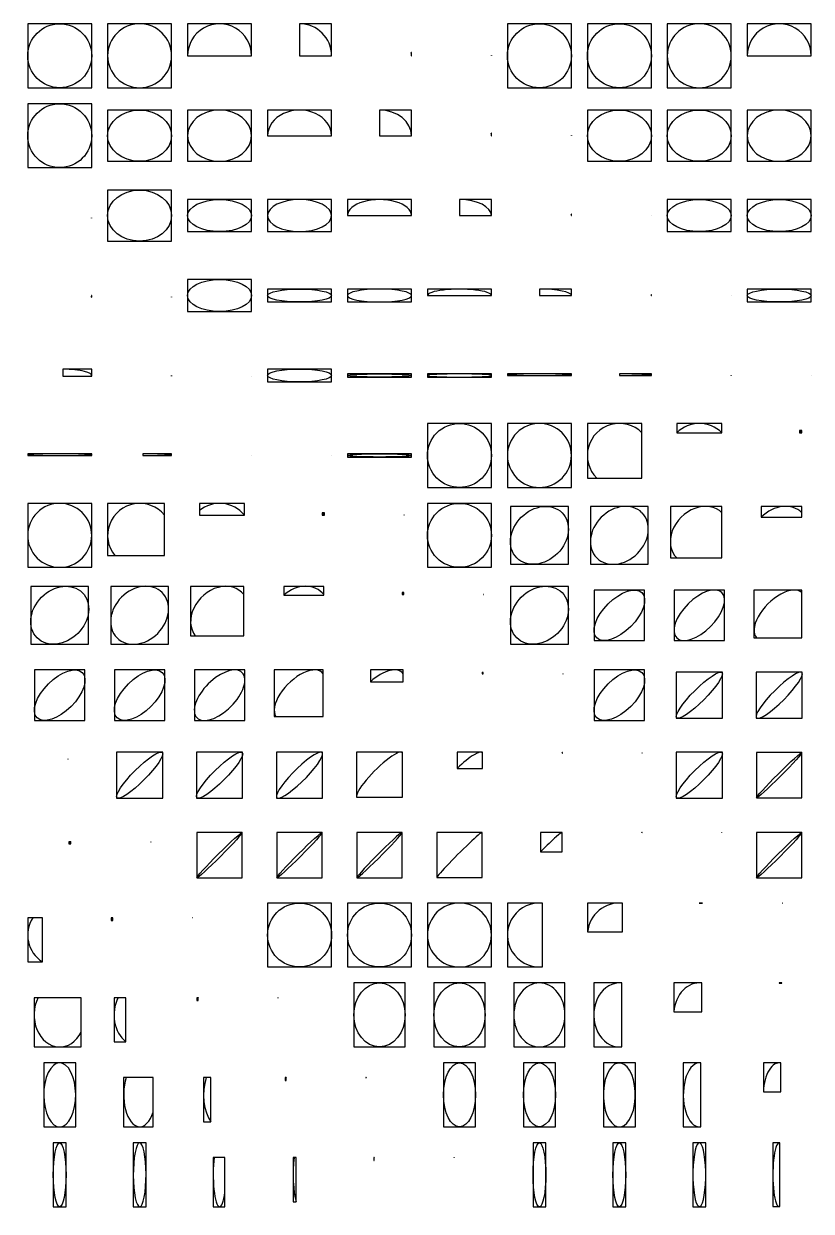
# Model space of a CAD drawing. Header units: millimetres. Extents: x -205 to 204, y -103 to 205.
# Drawn here: x -204.5 to -106, y 55.4 to 204 of the extents above; entities that cross this region are included whole.
import ezdxf

# ---------------------------------------------------------------- set-up
doc = ezdxf.new("R2010")
doc.units = ezdxf.units.MM
doc.layers.get('0').update_dxf_attribs({"lineweight": 25})

msp = doc.modelspace()

# ---------------------------------------------------------------- linework, layer by layer
for p, q in [((-196, 204), (-204, 204)), ((-204, 204), (-204, 196)), ((-196, 196), (-196, 204)), ((-186, 204), (-194, 204)), ((-194, 204), (-194, 196)), ((-186, 196), (-186, 204)), ((-176, 204), (-184, 204)), ((-184, 204), (-184, 200)), ((-176, 200), (-176, 204)), ((-166, 204), (-170, 204)), ((-170, 204), (-170, 200)), ((-166, 200), (-166, 204)), ((-136, 204), (-144, 204)), ((-144, 204), (-144, 196)), ((-136, 196), (-136, 204)), ((-126, 204), (-134, 204)), ((-134, 204), (-134, 196)), ((-126, 196), (-126, 204)), ((-116, 204), (-124, 204)), ((-124, 204), (-124, 196)), ((-116, 196), (-116, 204)), ((-106, 204), (-114, 204)), ((-114, 204), (-114, 200)), ((-106, 200), (-106, 204)), ((-184, 200), (-176, 200)), ((-170, 200), (-166, 200)), ((-156, 200.4), (-156.02, 200.4)), ((-156.02, 200.4), (-156.02, 200)), ((-156.02, 200), (-156, 200)), ((-156, 200), (-156, 200.4)), ((-146, 200), (-146, 200.04)), ((-146, 200.04), (-146, 200.04)), ((-146, 200.04), (-146, 200)), ((-146, 200), (-146, 200)), ((-114, 200), (-106, 200)), ((-204, 196), (-196, 196)), ((-194, 196), (-186, 196)), ((-144, 196), (-136, 196)), ((-134, 196), (-126, 196)), ((-124, 196), (-116, 196)), ((-196, 194), (-204, 194)), ((-204, 194), (-204, 186)), ((-196, 186), (-196, 194)), ((-186, 193.2), (-194, 193.2)), ((-194, 193.2), (-194, 186.8)), ((-186, 186.8), (-186, 193.2)), ((-176, 193.2), (-184, 193.2)), ((-184, 193.2), (-184, 186.8)), ((-176, 186.8), (-176, 193.2)), ((-166, 193.2), (-174, 193.2)), ((-174, 193.2), (-174, 190)), ((-166, 190), (-166, 193.2)), ((-156, 193.2), (-160, 193.2)), ((-160, 193.2), (-160, 190)), ((-156, 190), (-156, 193.2)), ((-126, 193.2), (-134, 193.2)), ((-134, 193.2), (-134, 186.8)), ((-126, 186.8), (-126, 193.2)), ((-116, 193.2), (-124, 193.2)), ((-124, 193.2), (-124, 186.8)), ((-116, 186.8), (-116, 193.2)), ((-106, 193.2), (-114, 193.2)), ((-114, 193.2), (-114, 186.8)), ((-106, 186.8), (-106, 193.2)), ((-146, 190.32), (-146.02, 190.32)), ((-146.02, 190.32), (-146.02, 190)), ((-146, 190), (-146, 190.32)), ((-174, 190), (-166, 190)), ((-160, 190), (-156, 190)), ((-146.02, 190), (-146, 190)), ((-136, 190), (-136, 190.03)), ((-136, 190.03), (-136, 190.03)), ((-136, 190.03), (-136, 190)), ((-136, 190), (-136, 190)), ((-204, 186), (-196, 186)), ((-194, 186.8), (-186, 186.8)), ((-184, 186.8), (-176, 186.8)), ((-134, 186.8), (-126, 186.8)), ((-124, 186.8), (-116, 186.8)), ((-114, 186.8), (-106, 186.8)), ((-186, 183.2), (-194, 183.2)), ((-194, 183.2), (-194, 176.8)), ((-186, 176.8), (-186, 183.2)), ((-176, 182), (-184, 182)), ((-184, 182), (-184, 178)), ((-176, 178), (-176, 182)), ((-166, 182), (-174, 182)), ((-174, 182), (-174, 178)), ((-166, 178), (-166, 182)), ((-156, 182), (-164, 182)), ((-164, 182), (-164, 180)), ((-156, 180), (-156, 182)), ((-146, 182), (-150, 182)), ((-150, 182), (-150, 180)), ((-146, 180), (-146, 182)), ((-116, 182), (-124, 182)), ((-124, 182), (-124, 178)), ((-116, 178), (-116, 182)), ((-106, 182), (-114, 182)), ((-114, 182), (-114, 178)), ((-106, 178), (-106, 182)), ((-164, 180), (-156, 180)), ((-150, 180), (-146, 180)), ((-136, 180.2), (-136.02, 180.2)), ((-136.02, 180.2), (-136.02, 180)), ((-136.02, 180), (-136, 180)), ((-136, 180), (-136, 180.2)), ((-126, 180), (-126, 180.02)), ((-126, 180.02), (-126, 180.02)), ((-126, 180.02), (-126, 180)), ((-126, 180), (-126, 180)), ((-196.02, 179.68), (-196.02, 179.71)), ((-196.02, 179.71), (-196.02, 179.71)), ((-196.02, 179.71), (-196.02, 179.68)), ((-196.02, 179.68), (-196.02, 179.68)), ((-194, 176.8), (-186, 176.8)), ((-184, 178), (-176, 178)), ((-174, 178), (-166, 178)), ((-124, 178), (-116, 178)), ((-114, 178), (-106, 178)), ((-176, 172), (-184, 172)), ((-184, 172), (-184, 168)), ((-176, 168), (-176, 172)), ((-196, 170), (-196.02, 170)), ((-196.02, 170), (-196.02, 169.8)), ((-196.02, 169.8), (-196, 169.8)), ((-196, 169.8), (-196, 170)), ((-186.02, 169.8), (-186.02, 169.82)), ((-186.02, 169.82), (-186.02, 169.82)), ((-186.02, 169.82), (-186.02, 169.8)), ((-186.02, 169.8), (-186.02, 169.8)), ((-166, 170.8), (-174, 170.8)), ((-174, 170.8), (-174, 169.2)), ((-166, 169.2), (-166, 170.8)), ((-156, 170.8), (-164, 170.8)), ((-164, 170.8), (-164, 169.2)), ((-156, 169.2), (-156, 170.8)), ((-146, 170.8), (-154, 170.8)), ((-154, 170.8), (-154, 170)), ((-154, 170), (-146, 170)), ((-146, 170), (-146, 170.8)), ((-136, 170.8), (-140, 170.8)), ((-140, 170.8), (-140, 170)), ((-140, 170), (-136, 170)), ((-136, 170), (-136, 170.8)), ((-126, 170.08), (-126.02, 170.08)), ((-126.02, 170.08), (-126.02, 170)), ((-126.02, 170), (-126, 170)), ((-126, 170), (-126, 170.08)), ((-116, 170), (-116, 170.01)), ((-116, 170.01), (-116, 170.01)), ((-116, 170.01), (-116, 170)), ((-116, 170), (-116, 170)), ((-106, 170.8), (-114, 170.8)), ((-114, 170.8), (-114, 169.2)), ((-106, 169.2), (-106, 170.8)), ((-184, 168), (-176, 168)), ((-174, 169.2), (-166, 169.2)), ((-164, 169.2), (-156, 169.2)), ((-114, 169.2), (-106, 169.2)), ((-196, 160.8), (-199.6, 160.8)), ((-199.6, 160.8), (-199.6, 159.92)), ((-196, 159.92), (-196, 160.8)), ((-166, 160.8), (-174, 160.8)), ((-174, 160.8), (-174, 159.2)), ((-166, 159.2), (-166, 160.8)), ((-199.6, 159.92), (-196, 159.92)), ((-186, 160), (-186.02, 160)), ((-186.02, 160), (-186.02, 159.92)), ((-186.02, 159.92), (-186, 159.92)), ((-186, 159.92), (-186, 160)), ((-176.02, 159.92), (-176.02, 159.93)), ((-176.02, 159.93), (-176.02, 159.93)), ((-176.02, 159.93), (-176.02, 159.92)), ((-176.02, 159.92), (-176.02, 159.92)), ((-174, 159.2), (-166, 159.2)), ((-156, 160.2), (-164, 160.2)), ((-164, 160.2), (-164, 159.8)), ((-164, 159.8), (-156, 159.8)), ((-156, 159.8), (-156, 160.2)), ((-146, 160.2), (-154, 160.2)), ((-154, 160.2), (-154, 159.8)), ((-154, 159.8), (-146, 159.8)), ((-146, 159.8), (-146, 160.2)), ((-136, 160.2), (-144, 160.2)), ((-144, 160.2), (-144, 160)), ((-144, 160), (-136, 160)), ((-136, 160), (-136, 160.2)), ((-126, 160.2), (-130, 160.2)), ((-130, 160.2), (-130, 160)), ((-130, 160), (-126, 160)), ((-126, 160), (-126, 160.2)), ((-116, 160.02), (-116.02, 160.02)), ((-116.02, 160.02), (-116.02, 160)), ((-116.02, 160), (-116, 160)), ((-116, 160), (-116, 160.02)), ((-106, 160), (-106, 160)), ((-106, 160), (-106, 160)), ((-106, 160), (-106, 160)), ((-106, 160), (-106, 160)), ((-146, 154), (-154, 154)), ((-154, 154), (-154, 146)), ((-146, 146), (-146, 154)), ((-136, 154), (-144, 154)), ((-144, 154), (-144, 146)), ((-136, 146), (-136, 154)), ((-127.17, 154), (-134, 154)), ((-134, 154), (-134, 147.17)), ((-127.17, 147.17), (-127.17, 154)), ((-117.17, 154), (-122.83, 154)), ((-122.83, 154), (-122.83, 152.83)), ((-117.17, 152.83), (-117.17, 154)), ((-107.17, 153.1), (-107.47, 153.1)), ((-107.47, 153.1), (-107.47, 152.83)), ((-107.17, 152.83), (-107.17, 153.1)), ((-122.83, 152.83), (-117.17, 152.83)), ((-107.47, 152.83), (-107.17, 152.83)), ((-196, 150.2), (-203.98, 150.2)), ((-203.98, 150.2), (-203.98, 149.98)), ((-196, 149.98), (-196, 150.2)), ((-186, 150.2), (-189.6, 150.2)), ((-189.6, 150.2), (-189.6, 149.98)), ((-186, 149.98), (-186, 150.2)), ((-156, 150.2), (-164, 150.2)), ((-164, 150.2), (-164, 149.8)), ((-156, 149.8), (-156, 150.2)), ((-203.98, 149.98), (-196, 149.98)), ((-189.6, 149.98), (-186, 149.98)), ((-176, 150), (-176.02, 150)), ((-176.02, 150), (-176.02, 149.98)), ((-176.02, 149.98), (-176, 149.98)), ((-176, 149.98), (-176, 150)), ((-166.02, 149.98), (-166.02, 149.98)), ((-166.02, 149.98), (-166.02, 149.98)), ((-166.02, 149.98), (-166.02, 149.98)), ((-166.02, 149.98), (-166.02, 149.98)), ((-164, 149.8), (-156, 149.8)), ((-134, 147.17), (-127.17, 147.17)), ((-154, 146), (-146, 146)), ((-144, 146), (-136, 146)), ((-196, 144), (-204, 144)), ((-204, 144), (-204, 136)), ((-196, 136), (-196, 144)), ((-186.9, 144), (-194, 144)), ((-194, 144), (-194, 137.47)), ((-186.9, 137.47), (-186.9, 144)), ((-176.9, 144), (-182.53, 144)), ((-182.53, 144), (-182.53, 142.53)), ((-176.9, 142.53), (-176.9, 144)), ((-166.9, 142.83), (-167.17, 142.83)), ((-167.17, 142.83), (-167.17, 142.53)), ((-166.9, 142.53), (-166.9, 142.83)), ((-146, 144), (-154, 144)), ((-154, 144), (-154, 136)), ((-146, 136), (-146, 144)), ((-136.38, 143.62), (-143.62, 143.62)), ((-143.62, 143.62), (-143.62, 136.38)), ((-136.38, 136.38), (-136.38, 143.62)), ((-126.38, 143.62), (-133.62, 143.62)), ((-133.62, 143.62), (-133.62, 136.38)), ((-126.38, 136.38), (-126.38, 143.62)), ((-117.17, 143.62), (-123.62, 143.62)), ((-123.62, 143.62), (-123.62, 137.17)), ((-117.17, 137.17), (-117.17, 143.62)), ((-107.17, 143.62), (-112.26, 143.62)), ((-112.26, 143.62), (-112.26, 142.26)), ((-107.17, 142.26), (-107.17, 143.62)), ((-182.53, 142.53), (-176.9, 142.53)), ((-167.17, 142.53), (-166.9, 142.53)), ((-156.9, 142.56), (-156.93, 142.56)), ((-156.93, 142.56), (-156.93, 142.53)), ((-156.93, 142.53), (-156.9, 142.53)), ((-156.9, 142.53), (-156.9, 142.56)), ((-112.26, 142.26), (-107.17, 142.26)), ((-194, 137.47), (-186.9, 137.47)), ((-123.62, 137.17), (-117.17, 137.17)), ((-204, 136), (-196, 136)), ((-154, 136), (-146, 136)), ((-143.62, 136.38), (-136.38, 136.38)), ((-133.62, 136.38), (-126.38, 136.38)), ((-196.38, 133.62), (-203.62, 133.62)), ((-203.62, 133.62), (-203.62, 126.38)), ((-196.38, 126.38), (-196.38, 133.62)), ((-186.38, 133.62), (-193.62, 133.62)), ((-193.62, 133.62), (-193.62, 126.38)), ((-186.38, 126.38), (-186.38, 133.62)), ((-176.96, 133.62), (-183.62, 133.62)), ((-183.62, 133.62), (-183.62, 127.41)), ((-176.96, 127.41), (-176.96, 133.62)), ((-166.96, 133.62), (-171.97, 133.62)), ((-171.97, 133.62), (-171.97, 132.53)), ((-171.97, 132.53), (-166.96, 132.53)), ((-166.96, 132.53), (-166.96, 133.62)), ((-156.96, 132.83), (-157.17, 132.83)), ((-157.17, 132.83), (-157.17, 132.59)), ((-157.17, 132.59), (-156.96, 132.59)), ((-156.96, 132.59), (-156.96, 132.83)), ((-146.96, 132.61), (-146.98, 132.61)), ((-146.98, 132.61), (-146.98, 132.59)), ((-146.98, 132.59), (-146.96, 132.59)), ((-146.96, 132.59), (-146.96, 132.61)), ((-136.38, 133.62), (-143.62, 133.62)), ((-143.62, 133.62), (-143.62, 126.38)), ((-136.38, 126.38), (-136.38, 133.62)), ((-126.84, 133.16), (-133.16, 133.16)), ((-133.16, 133.16), (-133.16, 126.84)), ((-126.84, 126.84), (-126.84, 133.16)), ((-116.84, 133.16), (-123.16, 133.16)), ((-123.16, 133.16), (-123.16, 126.84)), ((-116.84, 126.84), (-116.84, 133.16)), ((-107.17, 133.16), (-113.16, 133.16)), ((-113.16, 133.16), (-113.16, 127.17)), ((-107.17, 127.17), (-107.17, 133.16)), ((-203.62, 126.38), (-196.38, 126.38)), ((-193.62, 126.38), (-186.38, 126.38)), ((-183.62, 127.41), (-176.96, 127.41)), ((-143.62, 126.38), (-136.38, 126.38)), ((-133.16, 126.84), (-126.84, 126.84)), ((-123.16, 126.84), (-116.84, 126.84)), ((-113.16, 127.17), (-107.17, 127.17)), ((-196.84, 123.16), (-203.16, 123.16)), ((-203.16, 123.16), (-203.16, 116.84)), ((-196.84, 116.84), (-196.84, 123.16)), ((-186.84, 123.16), (-193.16, 123.16)), ((-193.16, 123.16), (-193.16, 116.84)), ((-186.84, 116.84), (-186.84, 123.16)), ((-176.84, 123.16), (-183.16, 123.16)), ((-183.16, 123.16), (-183.16, 116.84)), ((-176.84, 116.84), (-176.84, 123.16)), ((-167.04, 123.16), (-173.16, 123.16)), ((-173.16, 123.16), (-173.16, 117.33)), ((-167.04, 117.33), (-167.04, 123.16)), ((-157.04, 123.16), (-161.12, 123.16)), ((-161.12, 123.16), (-161.12, 121.69)), ((-157.04, 121.69), (-157.04, 123.16)), ((-147.04, 122.83), (-147.17, 122.83)), ((-147.17, 122.83), (-147.17, 122.67)), ((-147.17, 122.67), (-147.04, 122.67)), ((-147.04, 122.67), (-147.04, 122.83)), ((-137.04, 122.69), (-137.06, 122.69)), ((-137.06, 122.69), (-137.06, 122.67)), ((-137.06, 122.67), (-137.04, 122.67)), ((-137.04, 122.67), (-137.04, 122.69)), ((-126.84, 123.16), (-133.16, 123.16)), ((-133.16, 123.16), (-133.16, 116.84)), ((-126.84, 116.84), (-126.84, 123.16)), ((-117.12, 122.88), (-122.88, 122.88)), ((-122.88, 122.88), (-122.88, 117.12)), ((-117.12, 117.12), (-117.12, 122.88)), ((-107.12, 122.88), (-112.88, 122.88)), ((-112.88, 122.88), (-112.88, 117.12)), ((-107.12, 117.12), (-107.12, 122.88)), ((-161.12, 121.69), (-157.04, 121.69)), ((-203.16, 116.84), (-196.84, 116.84)), ((-193.16, 116.84), (-186.84, 116.84)), ((-183.16, 116.84), (-176.84, 116.84)), ((-173.16, 117.33), (-167.04, 117.33)), ((-133.16, 116.84), (-126.84, 116.84)), ((-122.88, 117.12), (-117.12, 117.12)), ((-112.88, 117.12), (-107.12, 117.12)), ((-198.95, 112), (-198.97, 112)), ((-198.97, 112), (-198.97, 111.98)), ((-198.97, 111.98), (-198.95, 111.98)), ((-198.95, 111.98), (-198.95, 112)), ((-187.12, 112.88), (-192.88, 112.88)), ((-192.88, 112.88), (-192.88, 107.12)), ((-187.12, 107.12), (-187.12, 112.88)), ((-177.12, 112.88), (-182.88, 112.88)), ((-182.88, 112.88), (-182.88, 107.12)), ((-177.12, 107.12), (-177.12, 112.88)), ((-167.12, 112.88), (-172.88, 112.88)), ((-172.88, 112.88), (-172.88, 107.12)), ((-167.12, 107.12), (-167.12, 112.88)), ((-157.13, 112.88), (-162.88, 112.88)), ((-162.88, 112.88), (-162.88, 107.24)), ((-157.13, 107.24), (-157.13, 112.88)), ((-147.13, 112.88), (-150.28, 112.88)), ((-150.28, 112.88), (-150.28, 110.85)), ((-147.13, 110.85), (-147.13, 112.88)), ((-137.13, 112.83), (-137.17, 112.83)), ((-137.17, 112.83), (-137.17, 112.76)), ((-137.17, 112.76), (-137.13, 112.76)), ((-137.13, 112.76), (-137.13, 112.83)), ((-127.13, 112.76), (-127.13, 112.77)), ((-127.13, 112.77), (-127.13, 112.77)), ((-127.13, 112.77), (-127.13, 112.76)), ((-127.13, 112.76), (-127.13, 112.76)), ((-117.12, 112.88), (-122.88, 112.88)), ((-122.88, 112.88), (-122.88, 107.12)), ((-117.12, 107.12), (-117.12, 112.88)), ((-107.17, 112.83), (-112.83, 112.83)), ((-112.83, 112.83), (-112.83, 107.17)), ((-107.17, 107.17), (-107.17, 112.83)), ((-150.28, 110.85), (-147.13, 110.85)), ((-192.88, 107.12), (-187.12, 107.12)), ((-182.88, 107.12), (-177.12, 107.12)), ((-172.88, 107.12), (-167.12, 107.12)), ((-162.88, 107.24), (-157.13, 107.24)), ((-122.88, 107.12), (-117.12, 107.12)), ((-112.83, 107.17), (-107.17, 107.17)), ((-177.17, 102.83), (-182.83, 102.83)), ((-182.83, 102.83), (-182.83, 97.17)), ((-177.17, 97.17), (-177.17, 102.83)), ((-167.17, 102.83), (-172.83, 102.83)), ((-172.83, 102.83), (-172.83, 97.17)), ((-167.17, 97.17), (-167.17, 102.83)), ((-157.17, 102.83), (-162.83, 102.83)), ((-162.83, 102.83), (-162.83, 97.17)), ((-157.17, 97.17), (-157.17, 102.83)), ((-147.17, 102.83), (-152.83, 102.83)), ((-152.83, 102.83), (-152.83, 97.2)), ((-147.17, 97.2), (-147.17, 102.83)), ((-137.17, 102.83), (-139.86, 102.83)), ((-139.86, 102.83), (-139.86, 100.42)), ((-137.17, 100.42), (-137.17, 102.83)), ((-127.17, 102.8), (-127.17, 102.83)), ((-127.17, 102.83), (-127.17, 102.83)), ((-127.17, 102.83), (-127.17, 102.8)), ((-127.17, 102.8), (-127.17, 102.8)), ((-117.17, 102.8), (-117.17, 102.8)), ((-117.17, 102.8), (-117.17, 102.8)), ((-117.17, 102.8), (-117.17, 102.8)), ((-117.17, 102.8), (-117.17, 102.8)), ((-107.17, 102.83), (-112.83, 102.83)), ((-112.83, 102.83), (-112.83, 97.17)), ((-107.17, 97.17), (-107.17, 102.83)), ((-198.59, 101.65), (-198.84, 101.65)), ((-198.84, 101.65), (-198.84, 101.41)), ((-198.84, 101.41), (-198.59, 101.41)), ((-198.59, 101.41), (-198.59, 101.65)), ((-188.59, 101.65), (-188.62, 101.65)), ((-188.62, 101.65), (-188.62, 101.62)), ((-188.62, 101.62), (-188.59, 101.62)), ((-188.59, 101.62), (-188.59, 101.65)), ((-139.86, 100.42), (-137.17, 100.42)), ((-182.83, 97.17), (-177.17, 97.17)), ((-172.83, 97.17), (-167.17, 97.17)), ((-162.83, 97.17), (-157.17, 97.17)), ((-152.83, 97.2), (-147.17, 97.2)), ((-112.83, 97.17), (-107.17, 97.17)), ((-166, 94), (-174, 94)), ((-174, 94), (-174, 86)), ((-166, 86), (-166, 94)), ((-156, 94), (-164, 94)), ((-164, 94), (-164, 86)), ((-156, 86), (-156, 94)), ((-146, 94), (-154, 94)), ((-154, 94), (-154, 86)), ((-146, 86), (-146, 94)), ((-139.6, 94), (-144, 94)), ((-144, 94), (-144, 86.02)), ((-139.6, 86.02), (-139.6, 94)), ((-129.6, 94), (-133.98, 94)), ((-133.98, 94), (-133.98, 90.4)), ((-129.6, 90.4), (-129.6, 94)), ((-119.6, 94), (-120, 94)), ((-120, 94), (-120, 93.98)), ((-120, 93.98), (-119.6, 93.98)), ((-119.6, 93.98), (-119.6, 94)), ((-109.64, 93.98), (-109.6, 93.98)), ((-109.6, 93.98), (-109.64, 93.98)), ((-109.64, 93.98), (-109.64, 93.98)), ((-109.6, 93.98), (-109.6, 93.98)), ((-202.16, 92.16), (-204, 92.16)), ((-204, 92.16), (-204, 86.63)), ((-202.16, 86.63), (-202.16, 92.16)), ((-193.37, 92.16), (-193.56, 92.16)), ((-193.56, 92.16), (-193.56, 91.81)), ((-193.37, 91.81), (-193.37, 92.16)), ((-183.37, 92.16), (-183.39, 92.16)), ((-183.39, 92.16), (-183.39, 92.13)), ((-183.39, 92.13), (-183.37, 92.13)), ((-183.37, 92.13), (-183.37, 92.16)), ((-193.56, 91.81), (-193.37, 91.81)), ((-133.98, 90.4), (-129.6, 90.4)), ((-204, 86.63), (-202.16, 86.63)), ((-174, 86), (-166, 86)), ((-164, 86), (-156, 86)), ((-154, 86), (-146, 86)), ((-144, 86.02), (-139.6, 86.02)), ((-156.8, 84), (-163.2, 84)), ((-163.2, 84), (-163.2, 76)), ((-156.8, 76), (-156.8, 84)), ((-146.8, 84), (-153.2, 84)), ((-153.2, 84), (-153.2, 76)), ((-146.8, 76), (-146.8, 84)), ((-136.8, 84), (-143.2, 84)), ((-143.2, 84), (-143.2, 76)), ((-136.8, 76), (-136.8, 84)), ((-129.68, 84), (-133.2, 84)), ((-133.2, 84), (-133.2, 76.02)), ((-129.68, 76.02), (-129.68, 84)), ((-119.68, 84), (-123.18, 84)), ((-123.18, 84), (-123.18, 80.4)), ((-119.68, 80.4), (-119.68, 84)), ((-109.68, 84), (-110, 84)), ((-110, 84), (-110, 83.98)), ((-110, 83.98), (-109.68, 83.98)), ((-109.68, 83.98), (-109.68, 84)), ((-197.31, 82.16), (-203.2, 82.16)), ((-203.2, 82.16), (-203.2, 76)), ((-197.31, 76), (-197.31, 82.16)), ((-191.73, 82.16), (-193.2, 82.16)), ((-193.2, 82.16), (-193.2, 76.63)), ((-191.73, 76.63), (-191.73, 82.16)), ((-182.69, 82.16), (-182.85, 82.16)), ((-182.85, 82.16), (-182.85, 81.81)), ((-182.85, 81.81), (-182.69, 81.81)), ((-182.69, 81.81), (-182.69, 82.16)), ((-172.69, 82.16), (-172.71, 82.16)), ((-172.71, 82.16), (-172.71, 82.13)), ((-172.71, 82.13), (-172.69, 82.13)), ((-172.69, 82.13), (-172.69, 82.16)), ((-123.18, 80.4), (-119.68, 80.4)), ((-203.2, 76), (-197.31, 76)), ((-193.2, 76.63), (-191.73, 76.63)), ((-163.2, 76), (-156.8, 76)), ((-153.2, 76), (-146.8, 76)), ((-143.2, 76), (-136.8, 76)), ((-133.2, 76.02), (-129.68, 76.02)), ((-198, 74), (-202, 74)), ((-202, 74), (-202, 66)), ((-198, 66), (-198, 74)), ((-148, 74), (-152, 74)), ((-152, 74), (-152, 66)), ((-148, 66), (-148, 74)), ((-138, 74), (-142, 74)), ((-142, 74), (-142, 66)), ((-138, 66), (-138, 74)), ((-128, 74), (-132, 74)), ((-132, 74), (-132, 66)), ((-128, 66), (-128, 74)), ((-119.8, 74), (-122, 74)), ((-122, 74), (-122, 66.02)), ((-119.8, 66.02), (-119.8, 74)), ((-109.8, 74), (-111.99, 74)), ((-111.99, 74), (-111.99, 70.4)), ((-109.8, 70.4), (-109.8, 74)), ((-188.32, 72.16), (-192, 72.16)), ((-192, 72.16), (-192, 66)), ((-188.32, 66), (-188.32, 72.16)), ((-181.08, 72.16), (-182, 72.16)), ((-182, 72.16), (-182, 66.63)), ((-181.08, 66.63), (-181.08, 72.16)), ((-171.68, 72.16), (-171.78, 72.16)), ((-171.78, 72.16), (-171.78, 71.81)), ((-171.78, 71.81), (-171.68, 71.81)), ((-171.68, 71.81), (-171.68, 72.16)), ((-161.68, 72.16), (-161.69, 72.16)), ((-161.69, 72.16), (-161.69, 72.13)), ((-161.69, 72.13), (-161.68, 72.13)), ((-161.68, 72.13), (-161.68, 72.16)), ((-111.99, 70.4), (-109.8, 70.4)), ((-202, 66), (-198, 66)), ((-192, 66), (-188.32, 66)), ((-182, 66.63), (-181.08, 66.63)), ((-152, 66), (-148, 66)), ((-142, 66), (-138, 66)), ((-132, 66), (-128, 66)), ((-122, 66.02), (-119.8, 66.02)), ((-199.2, 64), (-200.8, 64)), ((-200.8, 64), (-200.8, 56)), ((-199.2, 56), (-199.2, 64)), ((-189.2, 64), (-190.8, 64)), ((-190.8, 64), (-190.8, 56)), ((-189.2, 56), (-189.2, 64)), ((-139.2, 64), (-140.8, 64)), ((-140.8, 64), (-140.8, 56)), ((-139.2, 56), (-139.2, 64)), ((-129.2, 64), (-130.8, 64)), ((-130.8, 64), (-130.8, 56)), ((-129.2, 56), (-129.2, 64)), ((-119.2, 64), (-120.8, 64)), ((-120.8, 64), (-120.8, 56)), ((-119.2, 56), (-119.2, 64)), ((-109.92, 64), (-110.8, 64)), ((-110.8, 64), (-110.8, 56.02)), ((-109.92, 56.02), (-109.92, 64)), ((-179.33, 62.16), (-180.8, 62.16)), ((-180.8, 62.16), (-180.8, 56)), ((-179.33, 56), (-179.33, 62.16)), ((-170.43, 62.16), (-170.8, 62.16)), ((-170.8, 62.16), (-170.8, 56.63)), ((-170.43, 56.63), (-170.43, 62.16)), ((-160.67, 62.16), (-160.71, 62.16)), ((-160.71, 62.16), (-160.71, 61.81)), ((-160.71, 61.81), (-160.67, 61.81)), ((-160.67, 61.81), (-160.67, 62.16)), ((-150.67, 62.16), (-150.68, 62.16)), ((-150.68, 62.16), (-150.68, 62.13)), ((-150.68, 62.13), (-150.67, 62.13)), ((-150.67, 62.13), (-150.67, 62.16)), ((-170.8, 56.63), (-170.43, 56.63)), ((-200.8, 56), (-199.2, 56)), ((-190.8, 56), (-189.2, 56)), ((-180.8, 56), (-179.33, 56)), ((-140.8, 56), (-139.2, 56)), ((-130.8, 56), (-129.2, 56)), ((-120.8, 56), (-119.2, 56)), ((-110.8, 56.02), (-109.92, 56.02))]:
    msp.add_line(p, q)
for centre, major_axis, ratio in [((-200, 200), (4, 0), 1), ((-140, 200), (4, 0), 1), ((-130, 200), (4, 0), 1), ((-200, 190), (4, 0), 1), ((-190, 190), (4, 0), 0.8), ((-130, 190), (4, 0), 0.8), ((-120, 190), (4, 0), 0.8), ((-190, 180), (4, 0), 0.8), ((-180, 180), (4, 0), 0.5), ((-120, 180), (4, 0), 0.5), ((-110, 180), (4, 0), 0.5), ((-180, 170), (4, 0), 0.5), ((-170, 170), (4, 0), 0.2), ((-110, 170), (4, 0), 0.2), ((-170, 160), (4, 0), 0.2), ((-160, 160), (4, 0), 0.05), ((-150, 150), (2.83, 2.83), 1), ((-160, 150), (4, 0), 0.05), ((-150, 140), (2.83, 2.83), 1), ((-140, 140), (2.83, 2.83), 0.8), ((-200, 130), (2.83, 2.83), 0.8), ((-140, 130), (2.83, 2.83), 0.8), ((-130, 130), (2.83, 2.83), 0.5), ((-200, 120), (2.83, 2.83), 0.5), ((-190, 120), (2.83, 2.83), 0.5), ((-130, 120), (2.83, 2.83), 0.5), ((-120, 120), (2.83, 2.83), 0.2), ((-190, 110), (2.83, 2.83), 0.2), ((-180, 110), (2.83, 2.83), 0.2), ((-120, 110), (2.83, 2.83), 0.2), ((-110, 110), (2.83, 2.83), 0.05), ((-180, 100), (2.83, 2.83), 0.05), ((-170, 100), (2.83, 2.83), 0.05), ((-110, 100), (2.83, 2.83), 0.05), ((-170, 90), (0, 4), 1), ((-160, 90), (0, 4), 1), ((-160, 80), (0, 4), 0.8), ((-150, 80), (0, 4), 0.8), ((-150, 70), (0, 4), 0.5), ((-140, 70), (0, 4), 0.5), ((-200, 60), (0, 4), 0.2), ((-140, 60), (0, 4), 0.2), ((-130, 60), (0, 4), 0.2)]:
    msp.add_ellipse(centre, major_axis=major_axis, ratio=ratio)
for centre, major_axis, ratio, start_param, end_param in [((-190, 200), (4, 0), 1, 0, 6.282185), ((-180, 200), (4, 0), 1, 0, 3.141593), ((-170, 200), (4, 0), 1, 0, 1.570796), ((-120, 200), (4, 0), 1, 0.001, 6.283185), ((-110, 200), (4, 0), 1, 0.001, 3.142593), ((-160, 200), (4, 0), 1, 0, 0.1), ((-150, 200), (4, 0), 1, 0, 0.01), ((-180, 190), (4, 0), 0.8, 0, 6.282185), ((-170, 190), (4, 0), 0.8, 0, 3.141593), ((-160, 190), (4, 0), 0.8, 0, 1.570796), ((-110, 190), (4, 0), 0.8, 0.001, 6.283185), ((-150, 190), (4, 0), 0.8, 0, 0.1), ((-140, 190), (4, 0), 0.8, 0, 0.01), ((-170, 180), (4, 0), 0.5, 0, 6.282185), ((-160, 180), (4, 0), 0.5, 0, 3.141593), ((-150, 180), (4, 0), 0.5, 0, 1.570796), ((-140, 180), (4, 0), 0.5, 0, 0.1), ((-130, 180), (4, 0), 0.5, 0, 0.01), ((-200, 180), (4, 0), 0.8, 6.183185, 6.193185), ((-200, 170), (4, 0), 0.5, 6.183185, 6.283185), ((-190, 170), (4, 0), 0.5, 6.183185, 6.193185), ((-160, 170), (4, 0), 0.2, 0, 6.282185), ((-150, 170), (4, 0), 0.2, 0, 3.141593), ((-140, 170), (4, 0), 0.2, 0, 1.570796), ((-130, 170), (4, 0), 0.2, 0, 0.1), ((-120, 170), (4, 0), 0.2, 0, 0.01), ((-200, 160), (4, 0), 0.2, 6.183185, 7.753982), ((-190, 160), (4, 0), 0.2, 6.183185, 6.283185), ((-180, 160), (4, 0), 0.2, 6.183185, 6.193185), ((-150, 160), (4, 0), 0.05, 0, 6.282185), ((-140, 160), (4, 0), 0.05, 0, 3.141593), ((-130, 160), (4, 0), 0.05, 0, 1.570796), ((-120, 160), (4, 0), 0.05, 0, 0.1), ((-110, 160), (4, 0), 0.05, 0, 0.01), ((-140, 150), (2.83, 2.83), 1, 0, 6.282185), ((-130, 150), (2.83, 2.83), 1, 0, 3.141593), ((-120, 150), (2.83, 2.83), 1, 0, 1.570796), ((-110, 150), (2.83, 2.83), 1, 0, 0.1), ((-200, 150), (4, 0), 0.05, 6.183185, 9.324778), ((-190, 150), (4, 0), 0.05, 6.183185, 7.753982), ((-180, 150), (4, 0), 0.05, 6.183185, 6.283185), ((-170, 150), (4, 0), 0.05, 6.183185, 6.193185), ((-200, 140), (2.83, 2.83), 1, 6.183185, 12.465371), ((-190, 140), (2.83, 2.83), 1, 6.183185, 9.324778), ((-180, 140), (2.83, 2.83), 1, 6.183185, 7.753982), ((-170, 140), (2.83, 2.83), 1, 6.183185, 6.283185), ((-130, 140), (2.83, 2.83), 0.8, 0, 6.282185), ((-120, 140), (2.83, 2.83), 0.8, 0, 3.141593), ((-110, 140), (2.83, 2.83), 0.8, 0, 1.570796), ((-160, 140), (2.83, 2.83), 1, 6.183185, 6.193185), ((-190, 130), (2.83, 2.83), 0.8, 6.183185, 12.465371), ((-180, 130), (2.83, 2.83), 0.8, 6.183185, 9.324778), ((-170, 130), (2.83, 2.83), 0.8, 6.183185, 7.753982), ((-160, 130), (2.83, 2.83), 0.8, 6.183185, 6.283185), ((-150, 130), (2.83, 2.83), 0.8, 6.183185, 6.193185), ((-120, 130), (2.83, 2.83), 0.5, 0, 6.282185), ((-110, 130), (2.83, 2.83), 0.5, 0, 3.141593), ((-180, 120), (2.83, 2.83), 0.5, 6.183185, 12.465371), ((-170, 120), (2.83, 2.83), 0.5, 6.183185, 9.324778), ((-160, 120), (2.83, 2.83), 0.5, 6.183185, 7.753982), ((-150, 120), (2.83, 2.83), 0.5, 6.183185, 6.283185), ((-140, 120), (2.83, 2.83), 0.5, 6.183185, 6.193185), ((-110, 120), (2.83, 2.83), 0.2, 0, 6.282185), ((-170, 110), (2.83, 2.83), 0.2, 6.183185, 12.465371), ((-160, 110), (2.83, 2.83), 0.2, 6.183185, 9.324778), ((-150, 110), (2.83, 2.83), 0.2, 6.183185, 7.753982), ((-200, 110), (2.83, 2.83), 0.2, 1, 1.01), ((-140, 110), (2.83, 2.83), 0.2, 6.183185, 6.283185), ((-130, 110), (2.83, 2.83), 0.2, 6.183185, 6.193185), ((-160, 100), (2.83, 2.83), 0.05, 6.183185, 12.465371), ((-150, 100), (2.83, 2.83), 0.05, 6.183185, 9.324778), ((-140, 100), (2.83, 2.83), 0.05, 6.183185, 7.753982), ((-130, 100), (2.83, 2.83), 0.05, 6.183185, 6.283185), ((-120, 100), (2.83, 2.83), 0.05, 6.183185, 6.193185), ((-200, 100), (2.83, 2.83), 0.05, 1, 1.1), ((-190, 100), (2.83, 2.83), 0.05, 1, 1.01), ((-150, 90), (0, 4), 1, 6.183185, 12.465371), ((-140, 90), (0, 4), 1, 6.183185, 9.324778), ((-130, 90), (0, 4), 1, 6.183185, 7.753982), ((-120, 90), (0, 4), 1, 6.183185, 6.283185), ((-110, 90), (0, 4), 1, 6.183185, 6.193185), ((-200, 90), (0, 4), 1, 1, 2.570796), ((-190, 90), (0, 4), 1, 1, 1.1), ((-180, 90), (0, 4), 1, 1, 1.01), ((-140, 80), (0, 4), 0.8, 6.183185, 12.465371), ((-130, 80), (0, 4), 0.8, 6.183185, 9.324778), ((-120, 80), (0, 4), 0.8, 6.183185, 7.753982), ((-110, 80), (0, 4), 0.8, 6.183185, 6.283185), ((-200, 80), (0, 4), 0.8, 1, 4.141593), ((-190, 80), (0, 4), 0.8, 1, 2.570796), ((-180, 80), (0, 4), 0.8, 1, 1.1), ((-170, 80), (0, 4), 0.8, 1, 1.01), ((-200, 70), (0, 4), 0.5, 1, 7.282185), ((-130, 70), (0, 4), 0.5, 6.183185, 12.465371), ((-120, 70), (0, 4), 0.5, 6.183185, 9.324778), ((-110, 70), (0, 4), 0.5, 6.183185, 7.753982), ((-190, 70), (0, 4), 0.5, 1, 4.141593), ((-180, 70), (0, 4), 0.5, 1, 2.570796), ((-170, 70), (0, 4), 0.5, 1, 1.1), ((-160, 70), (0, 4), 0.5, 1, 1.01), ((-190, 60), (0, 4), 0.2, 1, 7.282185), ((-120, 60), (0, 4), 0.2, 6.183185, 12.465371), ((-110, 60), (0, 4), 0.2, 6.183185, 9.324778), ((-180, 60), (0, 4), 0.2, 1, 4.141593), ((-170, 60), (0, 4), 0.2, 1, 2.570796), ((-160, 60), (0, 4), 0.2, 1, 1.1), ((-150, 60), (0, 4), 0.2, 1, 1.01)]:
    msp.add_ellipse(centre, major_axis=major_axis, ratio=ratio, start_param=start_param, end_param=end_param)

doc.saveas('drawing.dxf')
